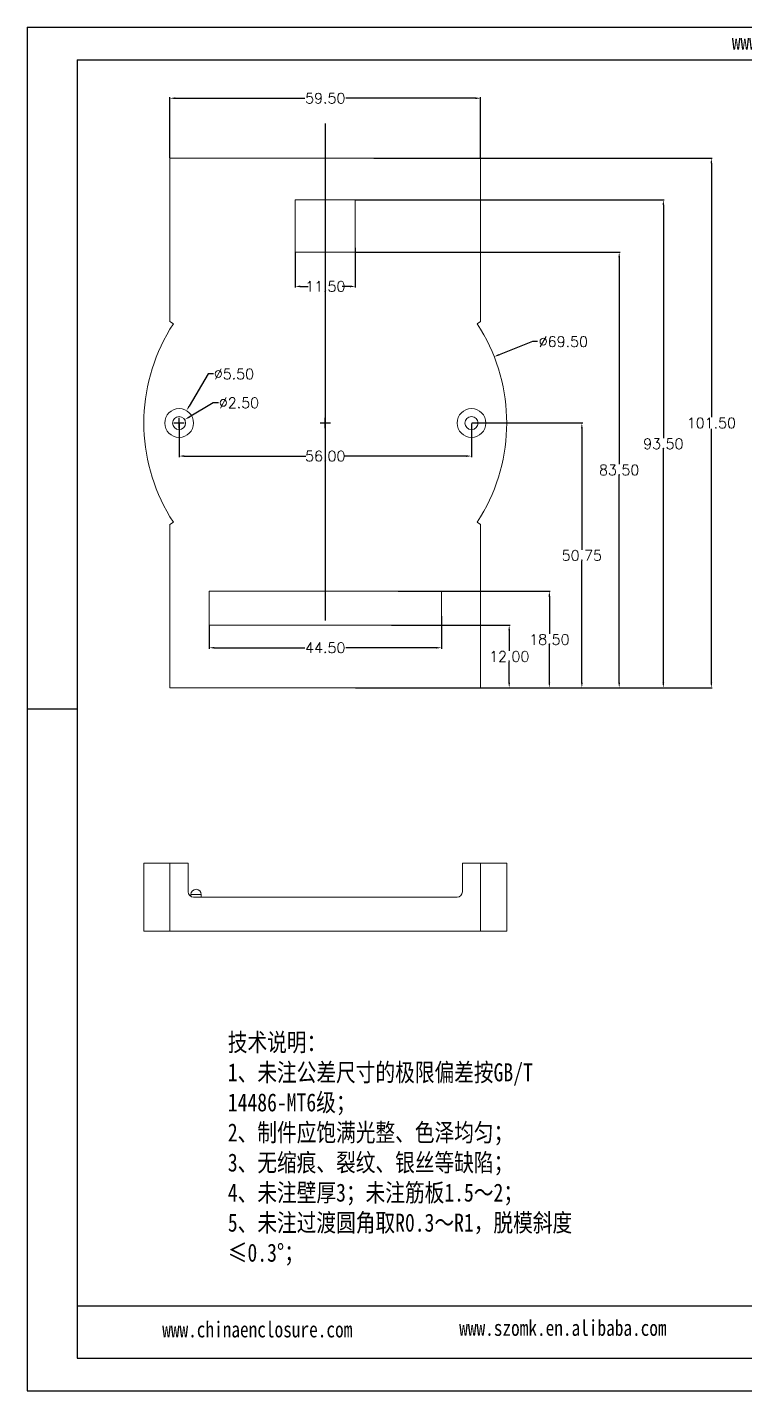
# Model space of a CAD drawing. Header units: inches. Extents: x 2145 to 2963, y 1126 to 1387.
# Drawn here: x 2593.7 to 2731.1, y 1125.7 to 1386.9 of the extents above; entities that cross this region are included whole.
import ezdxf

# ---------------------------------------------------------------- set-up
doc = ezdxf.new("R2010")
doc.units = ezdxf.units.IN
doc.header["$LTSCALE"] = 15
doc.linetypes.add('PHANTOM', pattern=[12.7, 6.35, -1.27, 1.27, -1.27, 1.27, -1.27])
doc.layers.add('文字', color=81, linetype='Continuous')
doc.styles.get("Standard").update_dxf_attribs({"font": 'txt', "bigfont": 'gbcbig.shx'})
doc.styles.add('宋体', font='', dxfattribs={"width": 0.8, "height": 3.5})
doc.styles.get('宋体').set_extended_font_data('SimSun')
doc.dimstyles.new('2.5', dxfattribs={"dimtxt": 2, "dimasz": 1, "dimexe": 0.18, "dimexo": 0.0625, "dimgap": 0.09, "dimtad": 0, "dimtih": 1, "dimtoh": 1, "dimzin": 0, "dimdsep": 46, "dimtxsty": 'Standard', "dimcen": 1, "dimadec": 0, "dimazin": 2, "dimtfac": 1, "dimtofl": 0, "dimtmove": 0, "dimatfit": 3, "dimfxl": 0, "dimtolj": 1, "dimtzin": 0, "dimarcsym": 0})

# ---------------------------------------------------------------- blocks, each defined once
blk = doc.blocks.new('*D158')
at = {"color": 0, "lineweight": -2, "transparency": 16777216}
for p, q in [((2620.98, 1361.91), (2620.98, 1373.51)), ((2621.98, 1373.33), (2646.81, 1373.33)), ((2679.48, 1373.33), (2654.66, 1373.33)), ((2680.48, 1361.91), (2680.48, 1373.51))]:
    blk.add_line(p, q, dxfattribs=at)
at = {"color": 0, "transparency": 16777216}
for points in [[(2621.98, 1373.5), (2621.98, 1373.16), (2620.98, 1373.33)], [(2679.48, 1373.5), (2679.48, 1373.16), (2680.48, 1373.33)]]:
    blk.add_solid(points, dxfattribs=at)
at = {"layer": 'Defpoints', "color": 0, "transparency": 16777216}
for p in [(2680.48, 1373.33), (2620.98, 1361.85), (2680.48, 1361.85)]:
    blk.add_point(p, dxfattribs=at)
at = {"color": 0, "transparency": 16777216, "insert": (2650.73, 1373.33), "char_height": 2, "attachment_point": 5}
blk.add_mtext('\\A1;59.50', dxfattribs=at)
blk = doc.blocks.new('*D159')
at = {"color": 0, "lineweight": -2, "transparency": 16777216}
for p, q in [((2660.06, 1361.85), (2724.86, 1361.85)), ((2724.68, 1360.85), (2724.68, 1312.19)), ((2724.68, 1261.35), (2724.68, 1310.01)), ((2672.43, 1260.35), (2724.86, 1260.35))]:
    blk.add_line(p, q, dxfattribs=at)
at = {"color": 0, "transparency": 16777216}
for points in [[(2724.51, 1360.85), (2724.84, 1360.85), (2724.68, 1361.85)], [(2724.51, 1261.35), (2724.84, 1261.35), (2724.68, 1260.35)]]:
    blk.add_solid(points, dxfattribs=at)
at = {"layer": 'Defpoints', "color": 0, "transparency": 16777216}
for p in [(2660, 1361.85), (2724.68, 1361.85), (2672.37, 1260.35)]:
    blk.add_point(p, dxfattribs=at)
at = {"color": 0, "transparency": 16777216, "insert": (2724.68, 1311.1), "char_height": 2, "attachment_point": 5}
blk.add_mtext('\\A1;101.50', dxfattribs=at)
blk = doc.blocks.new('*D160')
at = {"color": 0, "lineweight": -2, "transparency": 16777216}
for p, q in [((2663.4, 1272.35), (2686.14, 1272.35)), ((2685.96, 1271.35), (2685.96, 1267.44)), ((2685.96, 1261.35), (2685.96, 1265.26)), ((2663.4, 1260.35), (2686.14, 1260.35))]:
    blk.add_line(p, q, dxfattribs=at)
at = {"color": 0, "transparency": 16777216}
for points in [[(2685.79, 1271.35), (2686.12, 1271.35), (2685.96, 1272.35)], [(2685.79, 1261.35), (2686.12, 1261.35), (2685.96, 1260.35)]]:
    blk.add_solid(points, dxfattribs=at)
at = {"layer": 'Defpoints', "color": 0, "transparency": 16777216}
for p in [(2663.34, 1272.35), (2685.96, 1272.35), (2663.34, 1260.35)]:
    blk.add_point(p, dxfattribs=at)
at = {"color": 0, "transparency": 16777216, "insert": (2685.96, 1266.35), "char_height": 2, "attachment_point": 5}
blk.add_mtext('\\A1;12.00', dxfattribs=at)
blk = doc.blocks.new('*D161')
at = {"color": 0, "lineweight": -2, "transparency": 16777216}
for p, q in [((2664.67, 1278.85), (2693.83, 1278.85)), ((2693.65, 1277.85), (2693.65, 1270.69)), ((2693.65, 1261.35), (2693.65, 1268.51)), ((2660.38, 1260.35), (2693.83, 1260.35))]:
    blk.add_line(p, q, dxfattribs=at)
at = {"color": 0, "transparency": 16777216}
for points in [[(2693.48, 1277.85), (2693.82, 1277.85), (2693.65, 1278.85)], [(2693.48, 1261.35), (2693.82, 1261.35), (2693.65, 1260.35)]]:
    blk.add_solid(points, dxfattribs=at)
at = {"layer": 'Defpoints', "color": 0, "transparency": 16777216}
for p in [(2664.6, 1278.85), (2693.65, 1278.85), (2660.31, 1260.35)]:
    blk.add_point(p, dxfattribs=at)
at = {"color": 0, "transparency": 16777216, "insert": (2693.65, 1269.6), "char_height": 2, "attachment_point": 5}
blk.add_mtext('\\A1;18.50', dxfattribs=at)
blk = doc.blocks.new('*D162')
at = {"color": 0, "lineweight": -2, "transparency": 16777216}
for p, q in [((2678.8, 1311.1), (2700.05, 1311.1)), ((2699.87, 1310.1), (2699.87, 1286.81)), ((2699.87, 1261.35), (2699.87, 1284.63)), ((2667.47, 1260.35), (2700.05, 1260.35))]:
    blk.add_line(p, q, dxfattribs=at)
at = {"color": 0, "transparency": 16777216}
for points in [[(2699.71, 1310.1), (2700.04, 1310.1), (2699.87, 1311.1)], [(2699.71, 1261.35), (2700.04, 1261.35), (2699.87, 1260.35)]]:
    blk.add_solid(points, dxfattribs=at)
at = {"layer": 'Defpoints', "color": 0, "transparency": 16777216}
for p in [(2678.73, 1311.1), (2699.87, 1311.1), (2667.41, 1260.35)]:
    blk.add_point(p, dxfattribs=at)
at = {"color": 0, "transparency": 16777216, "insert": (2699.87, 1285.72), "char_height": 2, "attachment_point": 5}
blk.add_mtext('\\A1;50.75', dxfattribs=at)
blk = doc.blocks.new('*D163')
at = {"color": 0, "lineweight": -2, "transparency": 16777216}
for p, q in [((2656.55, 1343.85), (2707.2, 1343.85)), ((2707.02, 1342.85), (2707.02, 1303.19)), ((2707.02, 1261.35), (2707.02, 1301.01)), ((2667.47, 1260.35), (2707.2, 1260.35))]:
    blk.add_line(p, q, dxfattribs=at)
at = {"color": 0, "transparency": 16777216}
for points in [[(2706.86, 1342.85), (2707.19, 1342.85), (2707.02, 1343.85)], [(2706.86, 1261.35), (2707.19, 1261.35), (2707.02, 1260.35)]]:
    blk.add_solid(points, dxfattribs=at)
at = {"layer": 'Defpoints', "color": 0, "transparency": 16777216}
for p in [(2656.48, 1343.85), (2707.02, 1343.85), (2667.41, 1260.35)]:
    blk.add_point(p, dxfattribs=at)
at = {"color": 0, "transparency": 16777216, "insert": (2707.02, 1302.1), "char_height": 2, "attachment_point": 5}
blk.add_mtext('\\A1;83.50', dxfattribs=at)
blk = doc.blocks.new('*D164')
at = {"color": 0, "lineweight": -2, "transparency": 16777216}
for p, q in [((2656.55, 1353.85), (2715.66, 1353.85)), ((2715.48, 1352.85), (2715.48, 1308.19)), ((2715.48, 1261.35), (2715.48, 1306.01)), ((2656.55, 1260.35), (2715.66, 1260.35))]:
    blk.add_line(p, q, dxfattribs=at)
at = {"color": 0, "transparency": 16777216}
for points in [[(2715.31, 1352.85), (2715.65, 1352.85), (2715.48, 1353.85)], [(2715.31, 1261.35), (2715.65, 1261.35), (2715.48, 1260.35)]]:
    blk.add_solid(points, dxfattribs=at)
at = {"layer": 'Defpoints', "color": 0, "transparency": 16777216}
for p in [(2656.48, 1353.85), (2656.48, 1260.35), (2715.48, 1260.35)]:
    blk.add_point(p, dxfattribs=at)
at = {"color": 0, "transparency": 16777216, "insert": (2715.48, 1307.1), "char_height": 2, "attachment_point": 5}
blk.add_mtext('\\A1;93.50', dxfattribs=at)
blk = doc.blocks.new('*D165')
at = {"color": 0, "lineweight": -2, "transparency": 16777216}
for p, q in [((2644.98, 1343.78), (2644.98, 1337.09)), ((2656.48, 1344.64), (2656.48, 1337.09)), ((2645.98, 1337.27), (2647.48, 1337.27)), ((2655.48, 1337.27), (2653.99, 1337.27))]:
    blk.add_line(p, q, dxfattribs=at)
at = {"color": 0, "transparency": 16777216}
for points in [[(2645.98, 1337.44), (2645.98, 1337.1), (2644.98, 1337.27)], [(2655.48, 1337.44), (2655.48, 1337.1), (2656.48, 1337.27)]]:
    blk.add_solid(points, dxfattribs=at)
at = {"layer": 'Defpoints', "color": 0, "transparency": 16777216}
for p in [(2644.98, 1343.85), (2656.48, 1344.71), (2656.48, 1337.27)]:
    blk.add_point(p, dxfattribs=at)
at = {"color": 0, "transparency": 16777216, "insert": (2650.73, 1337.27), "char_height": 2, "attachment_point": 5}
blk.add_mtext('\\A1;11.50', dxfattribs=at)
blk = doc.blocks.new('*D166')
at = {"color": 0, "lineweight": -2, "transparency": 16777216}
for p, q in [((2622.73, 1311.03), (2622.73, 1304.58)), ((2678.73, 1311.03), (2678.73, 1304.58)), ((2623.73, 1304.76), (2646.98, 1304.76)), ((2677.73, 1304.76), (2654.49, 1304.76))]:
    blk.add_line(p, q, dxfattribs=at)
at = {"color": 0, "transparency": 16777216}
for points in [[(2623.73, 1304.93), (2623.73, 1304.59), (2622.73, 1304.76)], [(2677.73, 1304.93), (2677.73, 1304.59), (2678.73, 1304.76)]]:
    blk.add_solid(points, dxfattribs=at)
at = {"layer": 'Defpoints', "color": 0, "transparency": 16777216}
for p in [(2622.73, 1311.1), (2678.73, 1311.1), (2678.73, 1304.76)]:
    blk.add_point(p, dxfattribs=at)
at = {"color": 0, "transparency": 16777216, "insert": (2650.73, 1304.76), "char_height": 2, "attachment_point": 5}
blk.add_mtext('\\A1;56.00', dxfattribs=at)
blk = doc.blocks.new('*D167')
at = {"color": 0, "lineweight": -2, "transparency": 16777216}
for p, q in [((2672.98, 1274.11), (2672.98, 1267.85)), ((2628.48, 1272.28), (2628.48, 1267.85)), ((2629.48, 1268.03), (2646.81, 1268.03)), ((2671.98, 1268.03), (2654.66, 1268.03))]:
    blk.add_line(p, q, dxfattribs=at)
at = {"color": 0, "transparency": 16777216}
for points in [[(2629.48, 1268.19), (2629.48, 1267.86), (2628.48, 1268.03)], [(2671.98, 1268.19), (2671.98, 1267.86), (2672.98, 1268.03)]]:
    blk.add_solid(points, dxfattribs=at)
at = {"layer": 'Defpoints', "color": 0, "transparency": 16777216}
for p in [(2672.98, 1274.17), (2628.48, 1272.35), (2672.98, 1268.03)]:
    blk.add_point(p, dxfattribs=at)
at = {"color": 0, "transparency": 16777216, "insert": (2650.73, 1268.03), "char_height": 2, "attachment_point": 5}
blk.add_mtext('\\A1;44.50', dxfattribs=at)
blk = doc.blocks.new('*D168')
at = {"color": 0, "lineweight": -2, "transparency": 16777216}
for p, q in [((2628.32, 1320.49), (2624.65, 1314.32)), ((2629.32, 1320.49), (2628.32, 1320.49)), ((2622.73, 1310.1), (2622.73, 1312.1)), ((2621.73, 1311.1), (2623.73, 1311.1))]:
    blk.add_line(p, q, dxfattribs=at)
at = {"color": 0, "transparency": 16777216}
blk.add_solid([(2624.51, 1314.4), (2624.79, 1314.23), (2624.14, 1313.46)], dxfattribs=at)
at = {"layer": 'Defpoints', "color": 0, "transparency": 16777216}
for p in [(2624.14, 1313.46), (2621.33, 1308.73)]:
    blk.add_point(p, dxfattribs=at)
at = {"color": 0, "transparency": 16777216, "insert": (2633.24, 1320.49), "char_height": 2, "attachment_point": 5}
blk.add_mtext('\\A1;∅5.50', dxfattribs=at)
blk = doc.blocks.new('*D169')
at = {"color": 0, "lineweight": -2, "transparency": 16777216}
for p, q in [((2629.28, 1314.96), (2624.67, 1312.24)), ((2630.28, 1314.96), (2629.28, 1314.96)), ((2622.73, 1310.1), (2622.73, 1312.1)), ((2621.73, 1311.1), (2623.73, 1311.1))]:
    blk.add_line(p, q, dxfattribs=at)
at = {"color": 0, "transparency": 16777216}
blk.add_solid([(2624.59, 1312.38), (2624.76, 1312.1), (2623.81, 1311.73)], dxfattribs=at)
at = {"layer": 'Defpoints', "color": 0, "transparency": 16777216}
for p in [(2623.81, 1311.73), (2621.66, 1310.46)]:
    blk.add_point(p, dxfattribs=at)
at = {"color": 0, "transparency": 16777216, "insert": (2634.2, 1314.96), "char_height": 2, "attachment_point": 5}
blk.add_mtext('\\A1;∅2.50', dxfattribs=at)
blk = doc.blocks.new('*D171')
at = {"color": 0, "lineweight": -2, "transparency": 16777216}
for p, q in [((2690.4, 1326.69), (2684.01, 1324.17)), ((2691.4, 1326.69), (2690.4, 1326.69)), ((2650.73, 1310.1), (2650.73, 1312.1)), ((2649.73, 1311.1), (2651.73, 1311.1))]:
    blk.add_line(p, q, dxfattribs=at)
at = {"color": 0, "transparency": 16777216}
blk.add_solid([(2683.95, 1324.33), (2684.07, 1324.02), (2683.08, 1323.81)], dxfattribs=at)
at = {"layer": 'Defpoints', "color": 0, "transparency": 16777216}
for p in [(2683.08, 1323.81), (2618.39, 1298.38)]:
    blk.add_point(p, dxfattribs=at)
at = {"color": 0, "transparency": 16777216, "insert": (2696.33, 1326.69), "char_height": 2, "attachment_point": 5}
blk.add_mtext('\\A1;∅69.50', dxfattribs=at)

msp = doc.modelspace()

# ---------------------------------------------------------------- linework, layer by layer
for p, q in [((2593.653, 1386.93), (2963.169, 1386.93)), ((2593.653, 1386.93), (2593.653, 1125.657)), ((2603.215, 1380.709), (2956.948, 1380.709)), ((2603.215, 1380.709), (2603.215, 1131.877)), ((2603.215, 1256.293), (2593.653, 1256.293)), ((2593.653, 1246.617), (2593.653, 1125.657)), ((2732.999, 1141.831), (2603.215, 1141.831)), ((2603.215, 1131.877), (2956.948, 1131.877)), ((2593.653, 1125.657), (2963.169, 1125.657)), ((2593.653, 1125.657), (2764.725, 1125.657))]:
    msp.add_line(p, q)
at = {"color": 1, "linetype": 'PHANTOM', "lineweight": 30}
msp.add_line((2650.735, 1368.509), (2650.735, 1254.666), dxfattribs=at)
at = {"color": 7, "linetype": 'Continuous', "lineweight": 15}
for p, q in [((2620.985, 1330.557), (2620.985, 1361.845)), ((2620.985, 1361.845), (2680.485, 1361.845)), ((2680.485, 1361.845), (2680.485, 1330.557)), ((2656.485, 1353.845), (2644.985, 1353.845)), ((2644.985, 1353.845), (2644.985, 1343.845)), ((2656.485, 1343.845), (2656.485, 1353.845)), ((2644.985, 1343.845), (2656.485, 1343.845)), ((2620.985, 1330.557), (2621.654, 1330.119)), ((2620.985, 1329.054), (2621.654, 1330.119)), ((2680.485, 1330.557), (2679.816, 1330.119)), ((2680.485, 1329.054), (2679.816, 1330.119)), ((2620.985, 1293.137), (2621.654, 1292.072)), ((2620.985, 1291.634), (2621.654, 1292.072)), ((2620.985, 1260.345), (2620.985, 1291.634)), ((2680.485, 1293.137), (2679.816, 1292.072)), ((2680.485, 1291.634), (2679.816, 1292.072)), ((2680.485, 1291.634), (2680.485, 1260.345)), ((2672.985, 1278.845), (2628.485, 1278.845)), ((2628.485, 1278.845), (2628.485, 1272.345)), ((2672.985, 1272.345), (2672.985, 1278.845)), ((2628.485, 1272.345), (2672.985, 1272.345)), ((2680.485, 1260.345), (2620.985, 1260.345)), ((2615.985, 1226.738), (2615.985, 1213.738)), ((2620.985, 1226.738), (2615.985, 1226.738)), ((2620.985, 1213.738), (2620.985, 1226.738)), ((2620.985, 1226.738), (2624.485, 1226.738)), ((2624.485, 1221.238), (2624.485, 1226.738)), ((2676.985, 1226.738), (2680.485, 1226.738)), ((2676.985, 1226.738), (2676.985, 1221.238)), ((2680.485, 1213.738), (2680.485, 1226.738)), ((2685.485, 1226.738), (2680.485, 1226.738)), ((2685.485, 1213.738), (2685.485, 1226.738)), ((2624.985, 1220.738), (2624.985, 1220.372)), ((2675.985, 1220.238), (2625.485, 1220.238)), ((2626.985, 1220.238), (2626.985, 1220.738)), ((2675.985, 1220.238), (2626.985, 1220.238)), ((2620.985, 1213.738), (2615.985, 1213.738)), ((2620.985, 1213.738), (2680.485, 1213.738)), ((2685.485, 1213.738), (2680.485, 1213.738))]:
    msp.add_line(p, q, dxfattribs=at)
at = {"color": 8, "linetype": 'Continuous', "lineweight": 15}
msp.add_line((2626.985, 1220.738), (2624.985, 1220.738), dxfattribs=at)
at = {"color": 7, "linetype": 'Continuous', "lineweight": 15}
for centre, radius in [((2622.735, 1311.095), 2.75), ((2622.735, 1311.095), 1.25), ((2678.735, 1311.095), 2.75), ((2678.735, 1311.095), 1.25)]:
    msp.add_circle(centre, radius, dxfattribs=at)
for centre, radius, start, end in [((2650.735, 1311.095), 34.75, 148.88315, 211.11685), ((2650.735, 1311.095), 34.75, 328.88315, 31.11685), ((2625.485, 1221.238), 1, 180, 270), ((2625.985, 1220.738), 1, 0, 180), ((2675.985, 1221.238), 1, 270, 0)]:
    msp.add_arc(centre, radius, start, end, dxfattribs=at)

# ---------------------------------------------------------------- texts
at = {"layer": '文字', "color": 0, "attachment_point": 1, "style": '宋体'}
for s, insert, char_height, width in [('www.chinaenclosure.com', (2728.604, 1385.676), 3.04128, 53.43237), ('{\\H1.111x;技术说明：\\P1、未注公差尺寸的极限偏差按GB/T 14486-MT6级；\\P2、制件应饱满光整、色泽均匀；\\P3、无缩痕、裂纹、银丝等缺陷；\\P4、未注壁厚3；未注筋板1.5～2；\\P5、未注过渡圆角取R0.3～R1，脱模斜度≤0.3%%D；}', (2632.063, 1194.161), 3.1104, 70.05991), ('www.szomk.en.alibaba.com', (2676.384, 1139.219), 3.04128, 53.43237), ('www.chinaenclosure.com', (2619.499, 1138.918), 3.04128, 53.43237)]:
    msp.add_mtext(s, dxfattribs=dict(at, insert=insert, char_height=char_height, width=width))

# ---------------------------------------------------------------- dimensions: what is measured, and where the dimension line sits
for base, p1, p2, picture, middle in [((2680.485, 1373.331), (2620.985, 1361.845), (2680.485, 1361.845), '*D158', (2650.735, 1373.331)), ((2656.485, 1337.269), (2644.985, 1343.845), (2656.485, 1344.706), '*D165', (2650.735, 1337.269)), ((2672.985, 1268.028), (2628.485, 1272.345), (2672.985, 1274.17), '*D167', (2650.735, 1268.028))]:
    dim = msp.add_linear_dim(base=base, p1=p1, p2=p2, dimstyle='2.5')
    dim.commit()
    dim.dimension.update_dxf_attribs({"geometry": picture, "text_midpoint": middle})
dim = msp.add_linear_dim(base=(2724.677, 1361.845), p1=(2672.371, 1260.345), p2=(2659.998, 1361.845), angle=90, dimstyle='2.5')
dim.commit()
dim.dimension.update_dxf_attribs({"geometry": '*D159', "text_midpoint": (2724.677, 1311.095), "dimtype": 160})
for base, p1, p2, picture, middle in [((2715.48, 1260.345), (2656.485, 1353.845), (2656.485, 1260.345), '*D164', (2715.48, 1307.095)), ((2707.022, 1343.845), (2667.407, 1260.345), (2656.485, 1343.845), '*D163', (2707.022, 1302.095)), ((2699.872, 1311.095), (2667.407, 1260.345), (2678.735, 1311.095), '*D162', (2699.872, 1285.72)), ((2693.649, 1278.845), (2660.314, 1260.345), (2664.604, 1278.845), '*D161', (2693.649, 1269.595)), ((2685.957, 1272.345), (2663.34, 1260.345), (2663.34, 1272.345), '*D160', (2685.957, 1266.345))]:
    dim = msp.add_linear_dim(base=base, p1=p1, p2=p2, angle=90, dimstyle='2.5')
    dim.commit()
    dim.dimension.update_dxf_attribs({"geometry": picture, "text_midpoint": middle})
for p1, p2, picture, middle in [((2618.393, 1298.384), (2683.077, 1323.806), '*D171', (2696.325, 1326.686)), ((2621.33, 1308.731), (2624.14, 1313.459), '*D168', (2633.242, 1320.491)), ((2621.659, 1310.46), (2623.811, 1311.731), '*D169', (2634.202, 1314.959))]:
    dim = msp.add_diameter_dim_2p(p1=p1, p2=p2, dimstyle='2.5')
    dim.commit()
    dim.dimension.update_dxf_attribs({"geometry": picture, "text_midpoint": middle, "dimtype": 163})
dim = msp.add_linear_dim(base=(2678.735, 1304.76), p1=(2622.735, 1311.095), p2=(2678.735, 1311.095), dimstyle='2.5')
dim.commit()
dim.dimension.update_dxf_attribs({"geometry": '*D166', "text_midpoint": (2650.735, 1304.76), "dimtype": 160})

doc.saveas('drawing.dxf')
